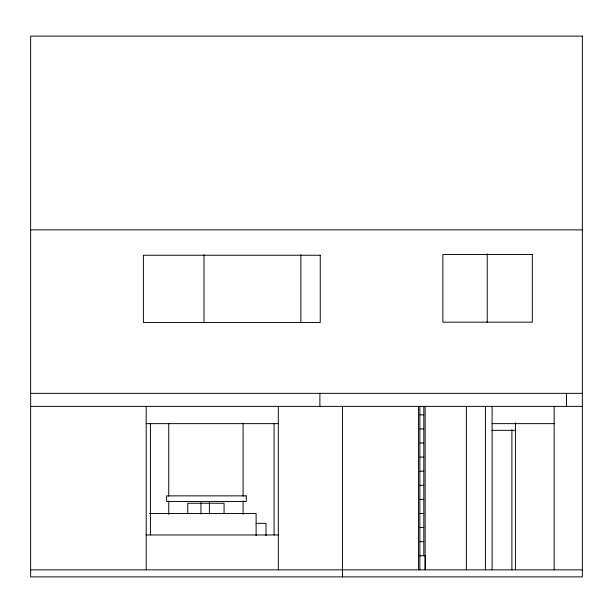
<?xml version="1.0" encoding="UTF-8"?>
<svg xmlns="http://www.w3.org/2000/svg" width="613" height="613" viewBox="0 0 613 613"><rect width="100%" height="100%" fill="white"/><g stroke="black" fill="none" stroke-linecap="round" stroke-linejoin="round"><path stroke-width="0.92" d="M30.65 229.875L582.35 229.875M30.65 393.339L582.35 393.339M30.65 406.373L582.35 406.373M420.012 414.832L423.813 414.832M146.201 423.637L278.317 423.637M492.093 423.637L554.167 423.637M420.012 428.924L423.813 428.924M491.825 430.334L515.41 430.334M420.012 443.015L423.813 443.015M420.012 457.106L423.813 457.106M420.012 471.198L423.813 471.198M420.012 485.289L423.813 485.289M420.012 499.38L423.813 499.38M149.518 513.472L256.119 513.472L256.119 535.678M420.012 513.472L423.813 513.472M256.119 523.341L265.988 523.341L265.988 535.678M420.012 527.571L423.813 527.571M146.201 534.965L278.317 534.965M420.012 541.662L423.813 541.662M419.461 555.753L425.223 555.753L425.223 569.845M30.65 569.845L582.35 569.845M566.496 393.339L566.496 406.373M554.167 406.373L554.167 569.845M515.41 422.962L515.41 569.845M511.893 429.713L511.893 569.845M492.093 406.373L492.093 569.845M487.228 253.774L487.228 322.599M485.396 406.373L485.396 569.845M466.37 406.373L466.37 569.845M425.154 406.373L425.154 569.845M423.813 406.373L423.813 555.753M419.867 406.373L419.867 569.845M418.533 406.373L418.533 569.845M342.437 406.373L342.437 576.887M319.886 393.339L319.886 406.373M300.86 254.732L300.86 322.599M278.317 406.373L278.317 569.845M274.088 423.522L274.088 534.965M243.085 423.514L243.085 496.239M243.085 501.013L243.085 514.399M224.059 513.686L224.059 503.258L187.777 503.258L187.777 513.686M209.393 502.591L209.393 514.023M203.983 254.732L203.983 322.599M200.934 502.591L200.934 514.023M168.751 423.514L168.751 496.239M168.751 501.013L168.751 514.399M150.43 423.522L150.43 534.965M146.201 406.373L146.201 569.845M582.35 36.113L30.65 36.113L30.65 576.887L582.35 576.887L582.35 36.113M532.322 254.533L442.839 254.533L442.839 322.177L532.322 322.177L532.322 254.533M320.239 255.238L143.388 255.238L143.388 322.53L320.239 322.53L320.239 255.238M246.257 495.863L166.636 495.863L166.636 501.495L246.257 501.495L246.257 495.863"/></g></svg>
